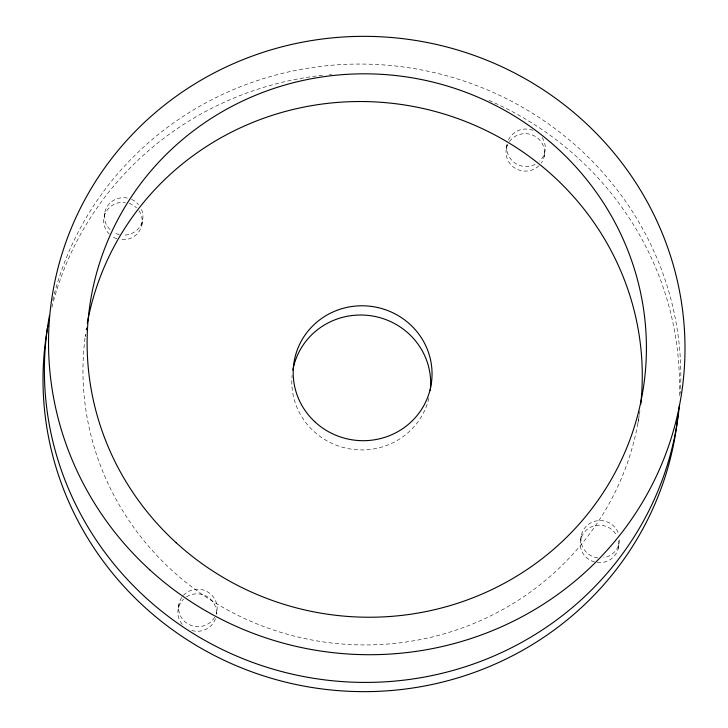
<?xml version="1.0" encoding="UTF-8"?>
<svg xmlns="http://www.w3.org/2000/svg" width="728" height="728" viewBox="0 0 728 728"><rect width="100%" height="100%" fill="white"/><g stroke="black" fill="none" stroke-linecap="round" stroke-linejoin="round"><path stroke-width="0.55" stroke-dasharray="3.64 2.73" d="M85.176 336.764L85.504 334.543M86.168 330.112L86.505 327.891M104.168 216.662L104.859 212.048M141.76 225.389L142.451 220.766M178.369 608.199L179.061 603.576M216.38 614.15L216.653 612.303M506.515 148.021L507.207 143.407A19.301 18.728 8.5 0 0 514.287 162.544A19.301 18.728 8.5 0 0 535.089 164.373M544.107 156.748L544.799 152.125M580.716 539.557L581.408 534.934M618.309 548.275L619 543.661M637.946 423.214L639.102 415.451M52.753 300.182A318.436 308.972 8.5 0 1 408.035 67.622A318.436 308.972 8.5 0 1 680.334 393.484M639.912 410.829A279.834 271.526 8.5 0 1 325.789 642.251A279.834 271.526 8.5 0 1 85.476 334.516M86.141 330.03A279.834 271.526 8.5 0 1 86.505 327.791M51.906 307.243A318.436 308.972 8.5 0 1 324.861 75.011M329.375 74.584A318.436 308.972 8.5 0 1 331.631 74.383M488.952 100.382A318.436 308.972 8.5 0 1 679.188 398.225M618.481 540.677A19.301 18.728 8.5 0 1 594.958 562.08A19.301 18.728 8.5 0 1 584.265 532.305A19.301 18.728 8.5 0 1 616.525 535.235M138.984 210.729A19.301 18.728 8.5 0 1 139.376 231.004A19.301 18.728 8.5 0 1 120.548 239.594M116.826 238.739A19.301 18.728 8.5 0 1 112.03 236.363M109.318 234.152A19.301 18.728 8.5 0 1 105.651 212.631A19.301 18.728 8.5 0 1 125.389 202.457M129.111 203.321A19.301 18.728 8.5 0 1 136.609 207.899M619.483 539.912A19.301 18.728 8.5 0 1 603.703 557.757M597.779 557.866A19.301 18.728 8.5 0 1 580.917 539.348A19.301 18.728 8.5 0 1 597.342 520.738A19.301 18.728 8.5 0 1 618.709 534.17M141.505 209.464A19.301 18.728 8.5 0 1 123.196 235.135M119.337 234.634A19.301 18.728 8.5 0 1 114.187 232.651M110.01 229.529A19.301 18.728 8.5 0 1 106.788 207.18A19.301 18.728 8.5 0 1 127.982 198.189M131.522 199.363A19.301 18.728 8.5 0 1 138.548 204.623M509.427 141.623A19.301 18.728 8.5 0 1 536.254 137.046A19.301 18.728 8.5 0 1 541.195 163.145M538.938 165.757A19.301 18.728 8.5 0 1 514.378 167.722A19.301 18.728 8.5 0 1 507.698 144.59M542.023 137.465A19.301 18.728 8.5 0 1 539.63 161.143M508.39 139.976A19.301 18.728 8.5 0 1 535.471 131.522M215.452 618.682A19.301 18.728 8.5 0 1 191.018 630.266M182.282 624.342A19.301 18.728 8.5 0 1 183.538 599.18M186.423 596.905A19.301 18.728 8.5 0 1 206.443 596.205A19.301 18.728 8.5 0 1 216.444 613.167M214.66 617.28A19.301 18.728 8.5 0 1 181.909 618.336A19.301 18.728 8.5 0 1 195.231 589.352A19.301 18.728 8.5 0 1 216.134 614.068M428.901 398.171A69.478 67.413 8.5 0 1 350.077 448.958A69.478 67.413 8.5 0 1 292.128 375.366"/><path stroke-width="1.09" d="M679.47 404.695A318.436 308.972 8.5 0 1 319.374 679.169A318.436 308.972 8.5 0 1 49.504 315.342M87.278 323.314A279.834 271.526 8.5 0 1 401.838 104.559A279.834 271.526 8.5 0 1 640.722 404.222M677.977 415.051A318.436 308.972 8.5 0 1 317.981 688.397A318.436 308.972 8.5 0 1 47.921 325.671M292.884 370.079A69.478 67.413 8.5 0 1 371.18 315.797A69.478 67.413 8.5 0 1 430.239 390.554M149.923 569.96A318.436 308.972 8.5 0 0 676.894 417.49A318.436 308.972 8.5 0 0 273.473 49.14A318.436 308.972 8.5 0 0 149.923 569.96M176.203 542.751A279.834 271.526 8.5 0 0 639.302 408.763A279.834 271.526 8.5 0 0 284.775 85.067A279.834 271.526 8.5 0 0 176.203 542.751M315.306 422.204A69.478 67.413 8.5 0 0 430.284 388.934A69.478 67.413 8.5 0 0 342.269 308.572A69.478 67.413 8.5 0 0 315.306 422.204"/></g></svg>
